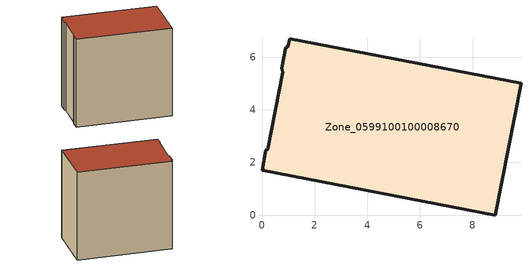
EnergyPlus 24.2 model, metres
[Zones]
Zone_0599100100008670
 floor ground (C_G): 0.9,6.38 0.98,6.37 1.05,6.7 9.84,5.01 8.87,0 0,1.7 0.15,2.46 0.22,2.51 0.8,5.43 0.74,5.58 z0
 wall outside (C_F): 0,1.7 8.87,0 9.84,5.01 1.05,6.7 0.98,6.37 0.9,6.38 0.74,5.58 0.8,5.43 0.22,2.51 0.15,2.46 0,1.7 z0:8.69
 roof outside (C_R): 0.98,6.37 0.9,6.38 0.74,5.58 0.8,5.43 0.22,2.51 0.15,2.46 0,1.7 8.87,0 9.84,5.01 1.05,6.7 z8.69
[BUILDING]
Pand.0599100100008670: North Axis=0; Terrain=City; Loads Convergence Tolerance Value=0.04; Temperature Convergence Tolerance Value=0.4; Solar Distribution=FullExterior; Maximum Number of Warmup Days=25; Minimum Number of Warmup Days=1
[Site:Location]
Rotterdam.The.Hague.AP_ZH_NLD Design_Conditions: Latitude=51.96; Longitude=4.45; Time Zone=1; Elevation=-4.5
[SITE:GROUNDTEMPERATURE:BUILDINGSURFACE]
18, 18, 18, 18, 18, 18, 18, 18, 18, 18, 18, 18
[MATERIAL] Thermal Absorptance=0.9; Solar Absorptance=0.7; Visible Absorptance=0.7
Name | Roughness | Thickness | Conductivity | Density | Specific Heat
G.TI.2015-2018 | MediumSmooth | 0.15 | 0.0428571 | 540 | 1210
F.TI.2015-2018 | Rough | 0.3 | 0.0666667 | 1920 | 840
R.TI.2015-2018 | MediumRough | 0.2 | 0.0333333 | 1500 | 1000
[CONSTRUCTION]
C_G: G.TI.2015-2018
C_F: F.TI.2015-2018
C_R: R.TI.2015-2018
[ZONE]
Zone_0599100100008670: Type=1; Multiplier=1; Ceiling Height=Autocalculate; Volume=Autocalculate; Floor Area=autocalculate; Part of Total Floor Area=Yes
[ZONEINFILTRATION:DESIGNFLOWRATE]
Infil_Zone_0599100100008670: Zone or ZoneList or Space or SpaceList=Zone_0599100100008670; Schedule=AlwaysOn; Design Flow Rate Calculation Method=Flow/Area; Flow Rate per Floor Area=0.0015; Constant Term Coefficient=1; Temperature Term Coefficient=0; Velocity Term Coefficient=0; Velocity Squared Term Coefficient=0
[HVACTEMPLATE:ZONE:IDEALLOADSAIRSYSTEM]
Zone_0599100100008670: Maximum Heating Supply Air Temperature=50; Minimum Cooling Supply Air Temperature=13; Maximum Heating Supply Air Humidity Ratio=0.0156; Minimum Cooling Supply Air Humidity Ratio=0.0077; Heating Limit=NoLimit; Cooling Limit=NoLimit; Dehumidification Control Type=ConstantSensibleHeatRatio; Cooling Sensible Heat Ratio=0.7; Dehumidification Setpoint=60; Humidification Control Type=None; Humidification Setpoint=30; Outdoor Air Method=None; Outdoor Air Flow Rate per Person=0.00944; Outdoor Air Flow Rate per Zone Floor Area=0; Outdoor Air Flow Rate per Zone=0; Demand Controlled Ventilation Type=None; Outdoor Air Economizer Type=NoEconomizer; Heat Recovery Type=None; Sensible Heat Recovery Effectiveness=0.7; Latent Heat Recovery Effectiveness=0.65
[ZONECONTROL:THERMOSTAT]
ThermostatControl_Zone_0599100100008670: Zone or ZoneList=Zone_0599100100008670; Control Type Schedule=DualSetpointControlType; Control 1=Thermostat_Zone_0599100100008670; Temperature Difference Between Cutout And Setpoint=0
[THERMOSTATSETPOINT:DUALSETPOINT]
Thermostat_Zone_0599100100008670: Heating Setpoint Temperature Schedule=HeatingSetpoint_Zone_0599100100008670; Cooling Setpoint Temperature Schedule=CoolingSetpoint_Zone_0599100100008670
[SCHEDULE:COMPACT]
HeatingSetpoint_Zone_0599100100008670: Through: 12/31, For: AllDays, Until: 24:00, 21
CoolingSetpoint_Zone_0599100100008670: Through: 12/31, For: AllDays, Until: 24:00, 24
DualSetpointControlType: Through: 12/31, For: AllDays, Until: 24:00, 4
AlwaysOn: Through: 12/31, For: AllDays, Until: 24:00, 1
